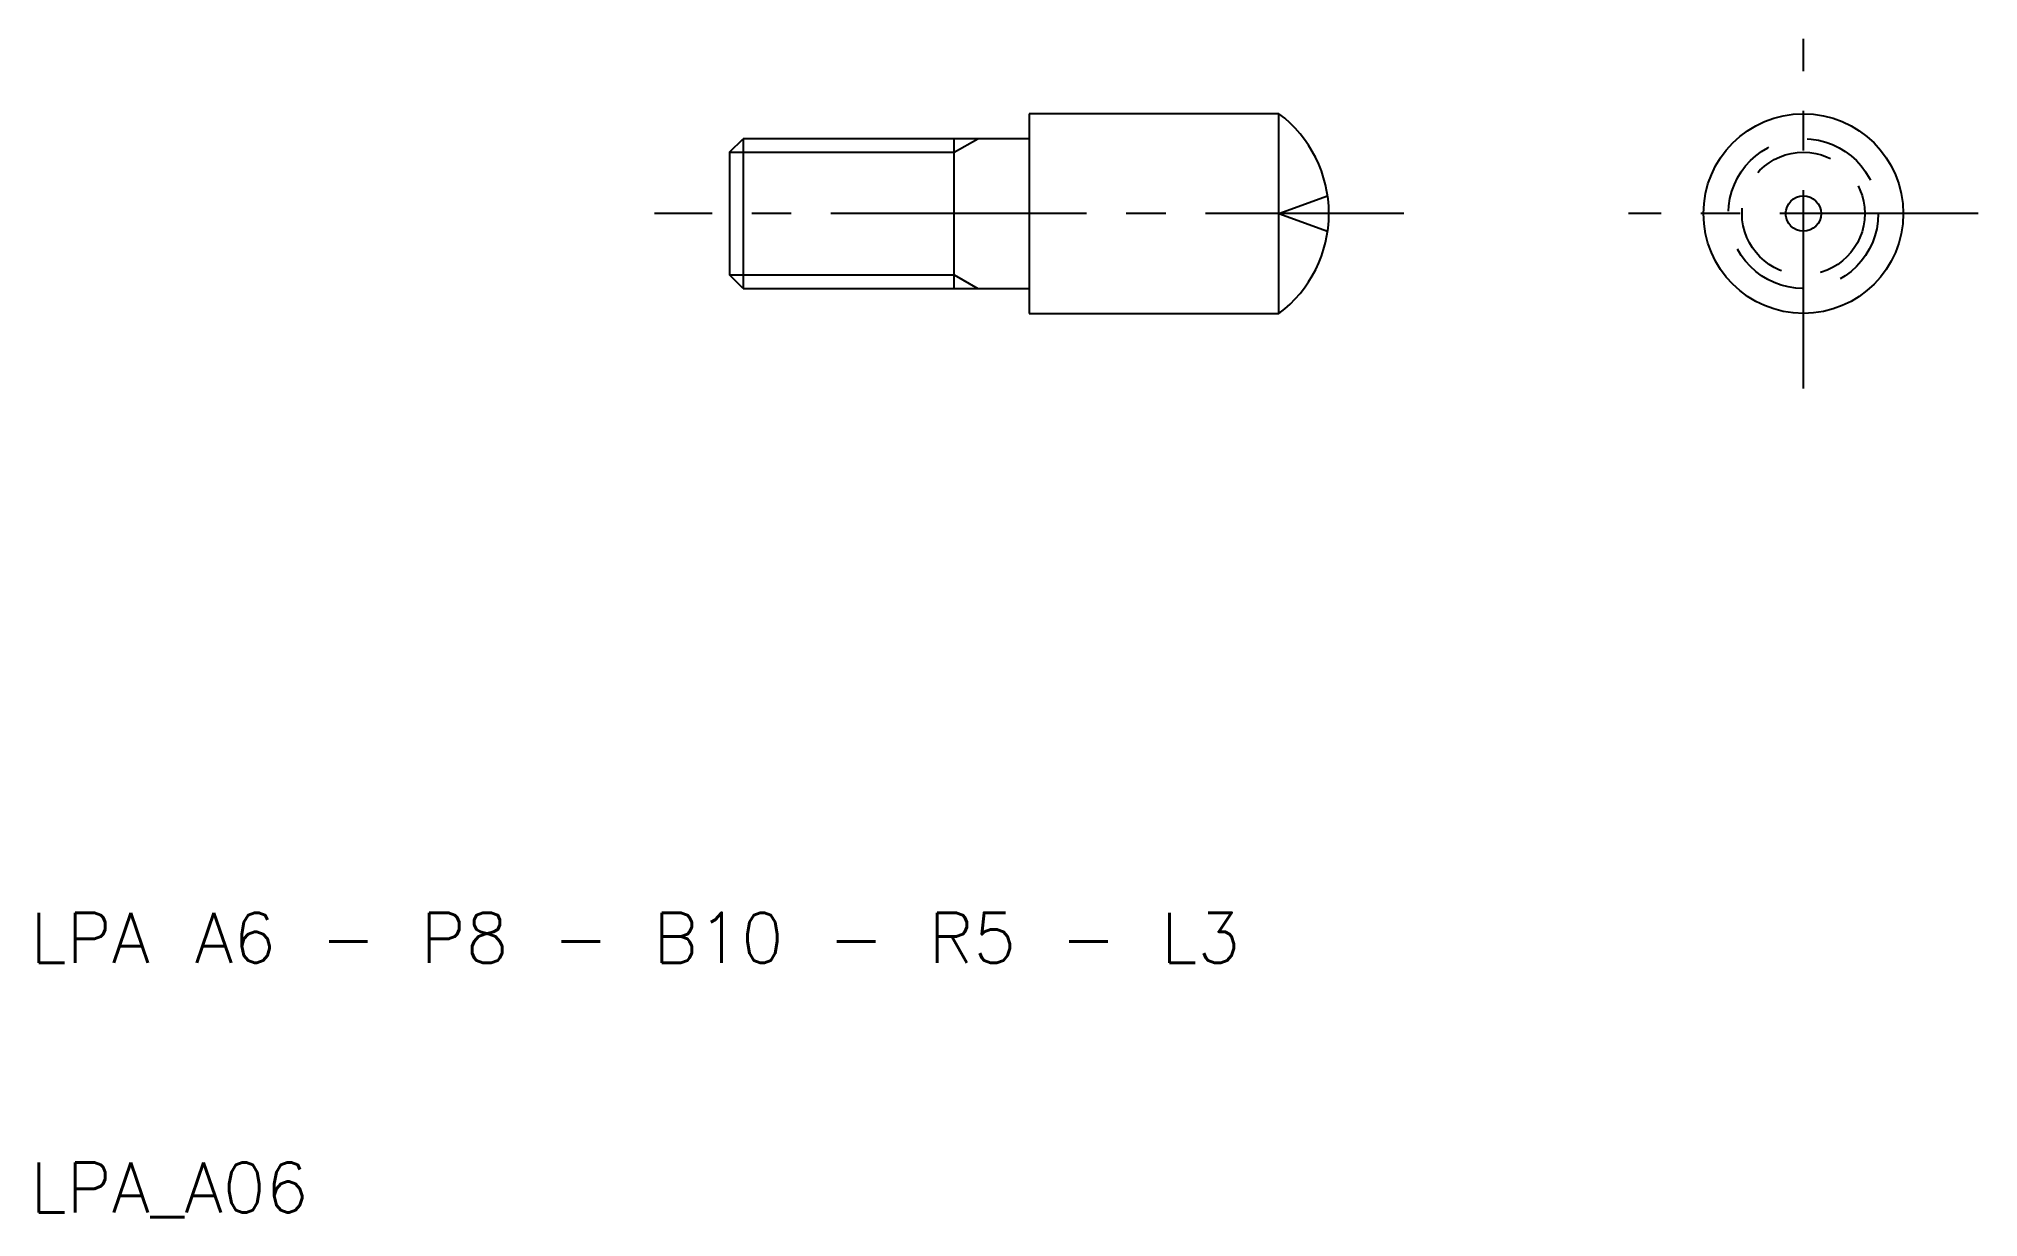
# Model space of a CAD drawing. Extents: x 10.3 to 88, y 9.8 to 57.
import ezdxf

# ---------------------------------------------------------------- set-up
doc = ezdxf.new("R2010")
doc.units = 0
doc.header["$LTSCALE"] = 0.25
doc.linetypes.add('CENTER', pattern=[50.8, 31.75, -6.35, 6.35, -6.35])
doc.linetypes.add('DASHED', pattern=[19.05, 12.7, -6.35])
doc.layers.get('0').update_dxf_attribs({"linetype": 'CONTINUOUS'})
doc.layers.add('CENTER', color=1, linetype='CENTER')
doc.styles.get("Standard").update_dxf_attribs({"font": 'txt.shx'})

msp = doc.modelspace()

# ---------------------------------------------------------------- linework, layer by layer
for p, q in [((60, 54), (50, 54)), ((50, 54), (50, 46)), ((60, 46), (60, 54)), ((38, 52.458), (38.541, 53)), ((50, 53), (38.541, 53)), ((38.541, 53), (38.541, 47)), ((47, 47), (47, 53)), ((38, 52.458), (38, 47.541)), ((38.541, 47), (38, 47.541)), ((38.541, 47), (50, 47)), ((50, 46), (60, 46))]:
    msp.add_line(p, q)
at = {"color": 3}
for p, q in [((47, 52.458), (47.938, 53)), ((38, 52.458), (47, 52.458)), ((38, 47.541), (47, 47.541)), ((47, 47.541), (47.938, 47))]:
    msp.add_line(p, q, dxfattribs=at)
at = {"color": 3, "linetype": 'DASHED'}
for q in [(61.949, 50.71), (61.949, 49.29)]:
    msp.add_line((60, 50), q, dxfattribs=at)
for radius in [4, 0.71]:
    msp.add_circle((81, 50), radius)
for radius in [3, 2.458]:
    msp.add_circle((81, 50), radius, dxfattribs=at)
msp.add_arc((57, 50), 5, 306.8699, 53.1301)
at = {"layer": 'CENTER', "color": 1, "linetype": 'CENTER'}
for p, q in [((81, 43), (81, 57)), ((50, 50), (35, 50)), ((65, 50), (50, 50)), ((88, 50), (74, 50))]:
    msp.add_line(p, q, dxfattribs=at)

# ---------------------------------------------------------------- texts
for s, p in [('LPA A6 - P8 - B10 - R5 - L3', (10, 20)), ('LPA_A06', (10, 10))]:
    msp.add_text(s, height=2).set_placement(p)

doc.saveas('drawing.dxf')
